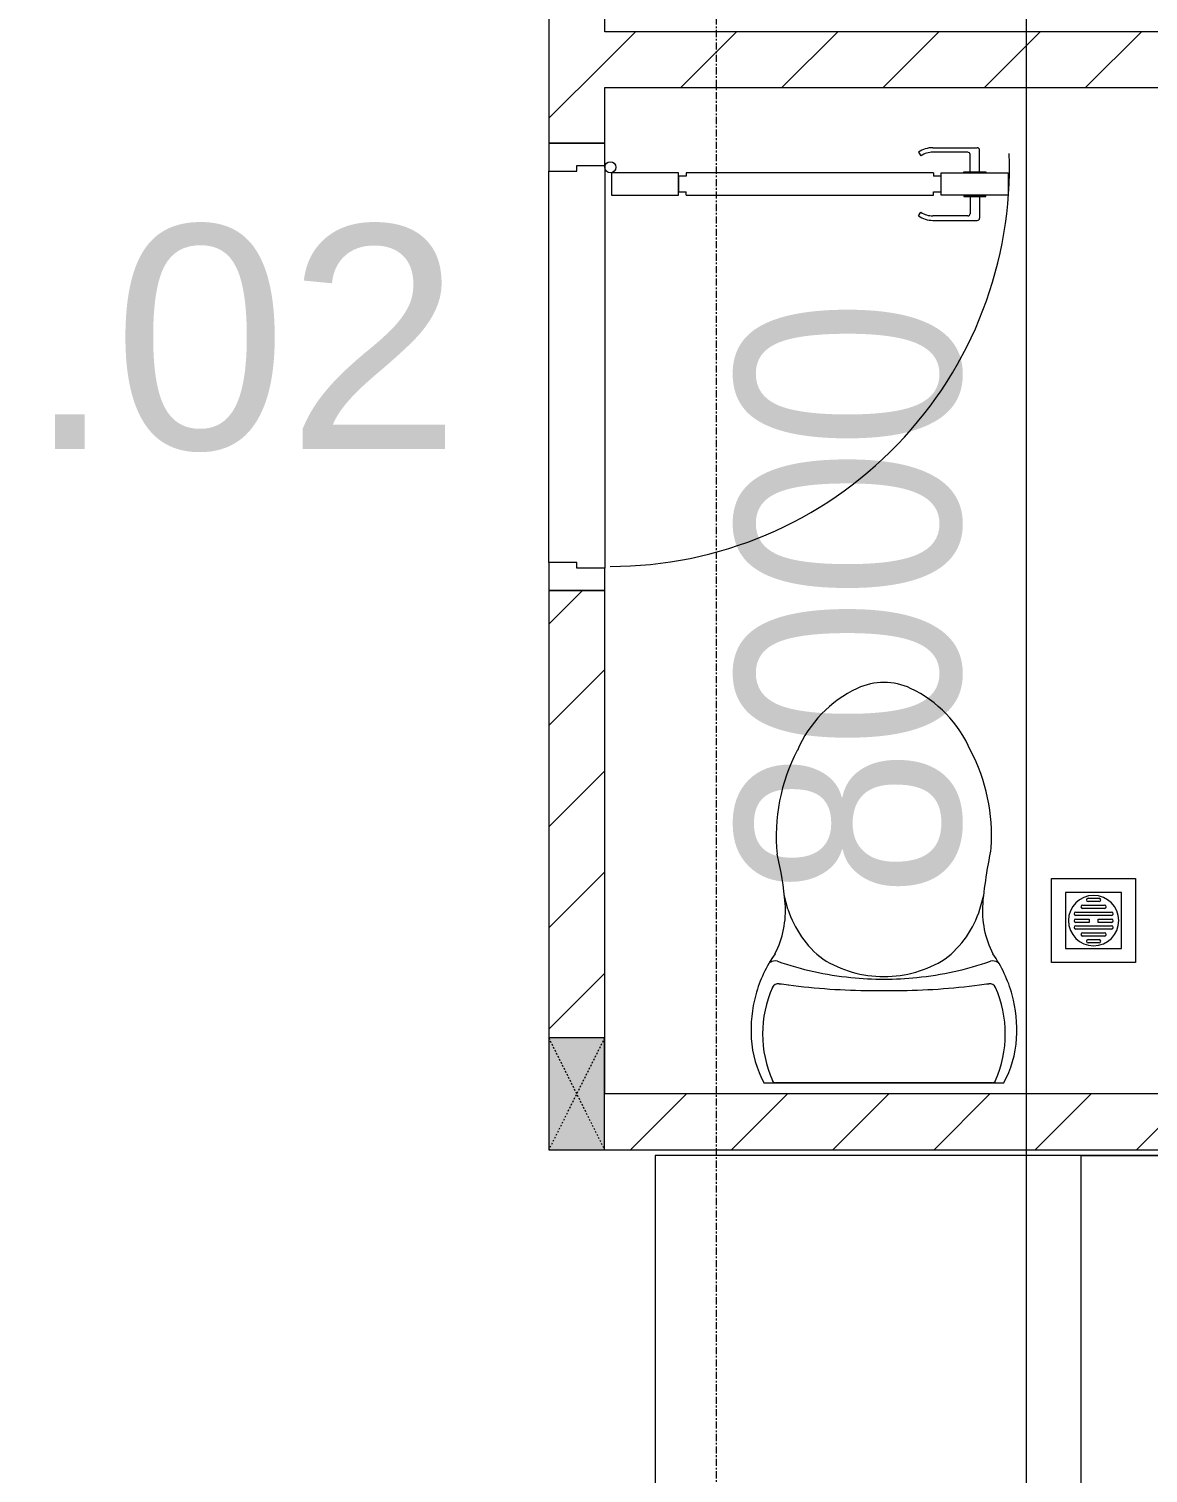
# Model space of a CAD drawing. Header units: millimetres. Extents: x 962 to 241049, y -15958 to 84407.
# Drawn here: x 174002 to 176004, y 64259 to 66842 of the extents above; entities that cross this region are included whole.
import ezdxf

# ---------------------------------------------------------------- set-up
doc = ezdxf.new("R2010")
doc.units = ezdxf.units.MM
doc.linetypes.add('Dash', pattern=[6, 3, -3])
doc.linetypes.add('Grid Line', pattern=[22.225, 12.7, -3.175, 3.175, -3.175])
for name, color, linetype, lineweight in [('0-1', 7, 'Continuous', 5), ('A-ANNO-DIMS', 211, 'Continuous', 9), ('A-ANNO-DIMS-160', 211, 'Continuous', 9), ('A-AREA-IDEN', 2, 'Continuous', 9), ('A-DETL-GENF-1', 9, 'Continuous', 9), ('A-DOOR-1', 254, 'Continuous', 9), ('A-DOOR-2', 9, 'Continuous', 9), ('A-FLOR-2', 9, 'Continuous', 9), ('A-WALL-1', 253, 'Continuous', 18), ('A-WALL-2', 9, 'Continuous', 9), ('A-WALL-PATT-1', 10, 'Continuous', 9), ('I-FURN', 30, 'Continuous', 9), ('I-FURN-1', 254, 'Continuous', 9), ('M-EQPM-1', 254, 'Continuous', 9), ('P-SANR-FIXT-1', 254, 'Continuous', 9), ('S-COLS', 52, 'Continuous', 9), ('S-COLS-4', 254, 'Continuous', 9), ('S-COLS-5', 253, 'Continuous', 18), ('S-COLS-HDLN-1', 9, 'Dash', 9), ('S-GRID-1', 1, 'Grid Line', 9)]:
    doc.layers.add(name, color=color, linetype=linetype, lineweight=lineweight)
doc.styles.add('Arial_11', font='arial_0.ttf', dxfattribs={"height": 400})
doc.styles.add('UTM Avo', font='UTM Avo.ttf', dxfattribs={"width": 0.9, "height": 400})
doc.dimstyles.new('1_Dim_chi_tiet_2_5', dxfattribs={"dimscale": 304.8, "dimtxt": 399.720379, "dimasz": 0.629921, "dimexe": 0.524934, "dimexo": 0.0625, "dimgap": 0.052493, "dimtad": 1, "dimdec": 0, "dimrnd": 5, "dimzin": 0, "dimdsep": 46, "dimtxsty": 'UTM Avo', "dimblk1": 'OBLIQUE', "dimblk2": 'OBLIQUE', "dimsah": 1, "dimcen": 0.09, "dimdle": 0.524934, "dimazin": 0, "dimtfac": 1, "dimtdec": 4, "dimtix": 1, "dimtmove": 0, "dimatfit": 3, "dimfxl": 1.049869, "dimfxlon": 1, "dimtvp": 1, "dimtolj": 1, "dimtzin": 0, "dimarcsym": 2})
pattern_1 = [(45, (0, 0), (-90.50967, 90.50967), [])]

# ---------------------------------------------------------------- blocks, each defined once
blk = doc.blocks.new('DOOR_CW_01 CANH MO-PANEL KINH - DIG_02-800x2200-CỬA NHÔM KÍNH-400864-TKCS_MB TẦNG 1')
at = {"layer": 'A-DETL-GENF-1'}
for p, q in [((-347, 772), (-307, 772)), ((-347, 652), (-347, 772)), ((-307, 772), (-307, 652)), ((-349, 731.8), (-347, 731.8)), ((-349, 692.2), (-349, 731.8)), ((-347, 692.2), (-347, 731.8)), ((-307, 692.2), (-307, 731.8)), ((-305, 731.8), (-307, 731.8)), ((-305, 692.2), (-305, 731.8)), ((-392, 637), (-392, 716.5)), ((-349, 720.5), (-388, 720.5)), ((-384, 699.5), (-384, 637)), ((-349, 703.5), (-380, 703.5)), ((-305, 720.5), (-266, 720.5)), ((-305, 703.5), (-274, 703.5)), ((-270, 699.5), (-270, 637)), ((-262, 637), (-262, 716.5)), ((-347, 692.2), (-349, 692.2)), ((-307, 692.2), (-305, 692.2)), ((-307, 652), (-347, 652)), ((-313, 652), (-341, 652)), ((-341, 652), (-341, 638)), ((-313, 638), (-313, 652)), ((-347, 638), (-341, 638)), ((-347, 638), (-347, 196)), ((-307, 638), (-313, 638)), ((-307, 196), (-307, 638)), ((-383.9, 611.2), (-377.3, 615.8)), ((-270.1, 611.2), (-276.7, 615.8)), ((-347, 196), (-341, 196)), ((-307, 182), (-347, 182)), ((-347, 182), (-347, 62)), ((-341, 196), (-341, 182)), ((-341, 182), (-313, 182)), ((-307, 196), (-313, 196)), ((-313, 182), (-313, 196)), ((-307, 62), (-307, 182)), ((-347, 62), (-307, 62))]:
    blk.add_line(p, q, dxfattribs=at)
blk.add_circle((-357, 60), 10, dxfattribs=at)
for centre, radius, start, end in [((-357, 60), 714, 360, 92), ((-388, 716.5), 4, 90, 180), ((-380, 699.5), 4, 90, 180), ((-274, 699.5), 4, 0, 90), ((-266, 716.5), 4, 0, 90), ((-347, 637), 45, 180, 215), ((-347, 637), 37, 180, 215), ((-307, 637), 37, 325, 0), ((-307, 637), 45, 325, 0)]:
    blk.add_arc(centre, radius, start, end, dxfattribs=at)
at = {"layer": 'A-DOOR-2'}
for p, q in [((-360, 50), (-400, 50)), ((-400, 50), (-400, -50)), ((-360, 0), (-360, 50)), ((-357, 50), (-332, 50)), ((400, 50), (360, 50)), ((360, 50), (360, 0)), ((400, -50), (400, 50)), ((-350, 0), (-360, 0)), ((-350, -50), (-350, 0)), ((360, 0), (350, 0)), ((350, 0), (350, -50)), ((-400, -50), (-350, -50)), ((350, -50), (400, -50))]:
    blk.add_line(p, q, dxfattribs=at)
blk = doc.blocks.new('TOILET - TOILET-400871-TKCS_MB TẦNG 1')
at = {"layer": 'P-SANR-FIXT-1'}
for p, q in [((-171.7, 330.3), (-178.6, 355.5)), ((171.7, 330.3), (178.6, 355.5)), ((214.2, 19), (-214.2, 19)), ((194, 19.9), (-194, 19.9))]:
    blk.add_line(p, q, dxfattribs=at)
for centre, radius, start, end in [((45.1, 528.6), 217.6, 115.2282, 156.7784), ((0, 624.4), 111.7, 64.7718, 115.2282), ((-45.1, 528.6), 217.6, 23.2216, 64.7718), ((137.1, 461.2), 329.8, 152.3122, 185.6513), ((-137.1, 461.2), 329.8, 356.3165, 27.6878), ((-1948.3, 805.1), 2171.2, 349.1051, 350.319), ((-719.2, 297.5), 544.3, 4.5441, 13.9464), ((719.2, 297.5), 544.3, 169.7121, 175.4559), ((-343.5, 327.4), 167.3, 332.62, 4.5441), ((343.5, 327.4), 167.3, 175.4559, 207.38), ((-0.4, 384), 179.5, 197.4036, 232.5964), ((0.4, 384), 179.5, 307.4036, 342.5964), ((-4, 115.7), 233.6, 144.7853, 164.7039), ((-195, 224.1), 13.8, 71.0073, 129.3276), ((0.6, 792.1), 586.9, 251.0073, 264.1678), ((0, 416), 206.1, 237.9268, 270), ((0, 416), 206.1, 270, 302.0732), ((-0.6, 792.1), 586.9, 275.8322, 288.9927), ((195, 224.1), 13.8, 50.6724, 108.9927), ((4, 115.7), 233.6, 15.2961, 35.2147), ((0, 786.7), 581.5, 264.1678, 275.8322), ((-9.8, 107.2), 207.3, 156.2862, 203.7138), ((-189.1, 185.5), 11.7, 82.4212, 154.5895), ((178.9, 2951.3), 2778.4, 262.4212, 262.7649), ((-14.3, 1400.4), 1215.6, 262.593, 269.6026), ((0, 3462.8), 3278, 269.6026, 270.3974), ((14.3, 1400.4), 1215.6, 270.3974, 277.407), ((-178.9, 2951.3), 2778.4, 277.2351, 277.5788), ((189.1, 185.5), 11.7, 25.4105, 97.5788), ((9.8, 107.2), 207.3, 336.2862, 23.7138), ((1.9, 114.1), 239.7, 164.7039, 183.5487), ((-1.9, 114.1), 239.7, 356.4513, 15.2961), ((-46.1, 111.1), 191.6, 183.5487, 208.7191), ((46.1, 111.1), 191.6, 331.2809, 356.4513), ((-193.7, 26.4), 6.48, 203.7138, 267.6832), ((193.7, 26.4), 6.48, 272.3168, 336.2862)]:
    blk.add_arc(centre, radius, start, end, dxfattribs=at)
blk = doc.blocks.new('HE BEP A - HE BEP A-348232-TKCS_MB TẦNG 1')
at = {"layer": 'I-FURN'}
for p, q in [((765.9, 605.3), (3.5, 605.3)), ((3.5, 605.3), (3.5, 11)), ((765.9, 11), (765.9, 605.3)), ((765.9, 605.3), (4303.5, 605.3)), ((765.9, 11), (765.9, 605.3)), ((3703.5, 605.3), (3703.5, 11)), ((4303.5, 605.3), (4303.5, 11)), ((3279.1, 524.2), (2497.5, 524.2)), ((965.9, 505.3), (1810.5, 505.3)), ((2467.5, 494.2), (2467.5, 122.2)), ((3309.1, 494.2), (3309.1, 122.2)), ((948.4, 131.7), (948.4, 487.8)), ((1828, 487.8), (1828, 131.7)), ((1401.8, 451.1), (1028.4, 451.1)), ((1644.6, 463.3), (1632.2, 456.1)), ((1670.1, 454.1), (1721.6, 333.3)), ((979.9, 419.9), (1450.3, 419.9)), ((1747.9, 434.2), (1562.5, 434.2)), ((1706.2, 324.4), (1627.3, 429.4)), ((2578, 421.2), (2573.6, 416.8)), ((2573.6, 416.8), (2602.8, 387.7)), ((2607.1, 392.1), (2578, 421.2)), ((2795.6, 424), (2766.5, 394.9)), ((2770.8, 390.5), (2800, 419.6)), ((2800, 419.6), (2795.6, 424)), ((2976.7, 419.6), (2981.1, 424)), ((3005.8, 390.5), (2976.7, 419.6)), ((2981.1, 424), (3010.2, 394.9)), ((3169.5, 392.1), (3198.6, 421.2)), ((3203, 416.8), (3173.9, 387.7)), ((3198.6, 421.2), (3203, 416.8)), ((975, 397.7), (975, 193.3)), ((975, 391.9), (1455.1, 391.9)), ((1455.1, 193.3), (1455.1, 397.7)), ((2602.8, 387.7), (2607.1, 392.1)), ((2766.5, 394.9), (2770.8, 390.5)), ((3010.2, 394.9), (3005.8, 390.5)), ((3173.9, 387.7), (3169.5, 392.1)), ((975, 363.9), (1455.1, 363.9)), ((1509.1, 380.9), (1509.1, 194.2)), ((1801.3, 194.2), (1801.3, 380.9)), ((975, 335.9), (1455.1, 335.9)), ((1721.6, 333.3), (1706.2, 324.4)), ((975, 307.9), (1455.1, 307.9)), ((975, 279.9), (1455.1, 279.9)), ((975, 251.9), (1455.1, 251.9)), ((975, 223.9), (1455.1, 223.9)), ((2570.9, 199.3), (2600, 228.4)), ((2604.4, 224), (2575.3, 194.9)), ((2600, 228.4), (2604.4, 224)), ((2763.7, 226.8), (2768.1, 231.2)), ((2792.8, 197.7), (2763.7, 226.8)), ((2768.1, 231.2), (2797.2, 202)), ((3008.5, 231.2), (2979.4, 202)), ((2983.8, 197.7), (3012.9, 226.8)), ((3012.9, 226.8), (3008.5, 231.2)), ((3176.6, 228.4), (3172.2, 224)), ((3172.2, 224), (3201.4, 194.9)), ((3205.8, 199.3), (3176.6, 228.4)), ((975, 195.9), (1455.1, 195.9)), ((2575.3, 194.9), (2570.9, 199.3)), ((2797.2, 202), (2792.8, 197.7)), ((2979.4, 202), (2983.8, 197.7)), ((3201.4, 194.9), (3205.8, 199.3)), ((981.5, 167.9), (1448.7, 167.9)), ((1028.4, 139.9), (1401.8, 139.9)), ((1562.5, 140.8), (1747.9, 140.8)), ((2555.1, 133.3), (2555.1, 129.3)), ((2587.6, 133.3), (2555.1, 133.3)), ((2555.1, 129.3), (2587.6, 129.3)), ((2587.6, 129.3), (2587.6, 133.3)), ((3189, 129.3), (3189, 133.3)), ((3189, 133.3), (3221.5, 133.3)), ((3221.5, 129.3), (3189, 129.3)), ((3221.5, 133.3), (3221.5, 129.3)), ((1810.5, 114.2), (965.9, 114.2)), ((3279.1, 92.2), (2497.5, 92.2)), ((3.5, 11), (765.9, 11)), ((4303.5, 11), (765.9, 11))]:
    blk.add_line(p, q, dxfattribs=at)
for centre, radius in [((1589.4, 460.9), 17.8), ((1696.1, 460.9), 17.8), ((2685.4, 309.4), 142.6), ((2685.4, 309.4), 131.3), ((3091.2, 309.4), 142.6), ((3091.2, 309.4), 131.3), ((2685.4, 309.4), 87.2), ((3091.2, 309.4), 87.2), ((1656.3, 327.5), 22.2), ((2685.4, 309.4), 43.6), ((2685.4, 309.4), 30.9), ((3091.2, 309.4), 43.6), ((3091.2, 309.4), 30.9)]:
    blk.add_circle(centre, radius, dxfattribs=at)
for centre, radius, start, end in [((2497.5, 494.2), 30, 90, 180), ((3279.1, 494.2), 30, 360, 90), ((965.9, 487.8), 17.5, 90, 180), ((1810.5, 487.8), 17.5, 0, 90), ((1653.4, 447.9), 17.8, 20.5379, 119.9521), ((1028.4, 397.7), 53.3, 90, 180), ((1401.8, 397.7), 53.3, 360, 90), ((1641, 440.7), 17.8, 119.9521, 219.4618), ((1562.5, 380.9), 53.3, 90, 180), ((1747.9, 380.9), 53.3, 360, 90), ((1028.4, 193.3), 53.3, 180, 270), ((1401.8, 193.3), 53.3, 270, 360), ((1562.5, 194.2), 53.3, 180, 270), ((1747.9, 194.2), 53.3, 270, 360), ((2571.4, 143.6), 11.5, 90, 120.7976), ((2571.4, 143.6), 11.5, 59.2024, 90), ((3205.3, 143.6), 11.5, 90, 120.7976), ((3205.3, 143.6), 11.5, 59.2024, 90), ((965.9, 131.7), 17.5, 180, 270), ((1810.5, 131.7), 17.5, 270, 360), ((2588.6, 131.7), 33.5, 163.9419, 180), ((2588.6, 131.7), 33.5, 180, 196.0581), ((2580.1, 134.1), 24.7, 145.204, 163.9419), ((2571.3, 131.3), 11.6, 9.9102, 170.0898), ((2571.3, 131.3), 11.6, 189.7177, 350.2823), ((2574.8, 137.9), 18.1, 120.7976, 145.204), ((2568, 137.9), 18.1, 34.796, 59.2024), ((2562.6, 134.1), 24.7, 16.0581, 34.796), ((2554.1, 131.7), 33.5, 0, 16.0581), ((2554.1, 131.7), 33.5, 343.9419, 0), ((3222.5, 131.7), 33.5, 163.9419, 180), ((3222.5, 131.7), 33.5, 180, 196.0581), ((3214, 134.1), 24.7, 145.204, 163.9419), ((3208.7, 137.9), 18.1, 120.7976, 145.204), ((3205.3, 131.3), 11.6, 9.9102, 170.0898), ((3205.3, 131.3), 11.6, 189.7177, 350.2823), ((3201.9, 137.9), 18.1, 34.796, 59.2024), ((3196.5, 134.1), 24.7, 16.0581, 34.796), ((3188, 131.7), 33.5, 0, 16.0581), ((3188, 131.7), 33.5, 343.9419, 0), ((2497.5, 122.2), 30, 180, 270), ((2580.1, 129.2), 24.7, 196.0581, 214.796), ((2574.8, 125.5), 18.1, 214.796, 239.2024), ((2571.4, 119.8), 11.5, 239.2024, 270), ((2571.4, 119.8), 11.5, 270, 300.7976), ((2568, 125.5), 18.1, 300.7976, 325.204), ((2562.6, 129.2), 24.7, 325.204, 343.9419), ((3214, 129.2), 24.7, 196.0581, 214.796), ((3208.7, 125.5), 18.1, 214.796, 239.2024), ((3205.3, 119.8), 11.5, 239.2024, 270), ((3205.3, 119.8), 11.5, 270, 300.7976), ((3201.9, 125.5), 18.1, 300.7976, 325.204), ((3196.5, 129.2), 24.7, 325.204, 343.9419), ((3279.1, 122.2), 30, 270, 360)]:
    blk.add_arc(centre, radius, start, end, dxfattribs=at)
at = {"layer": 'I-FURN-1'}
for p, q in [((4303.5, 605.3), (3.5, 605.3)), ((3.5, 605.3), (3.5, 11)), ((4303.5, 11), (4303.5, 605.3)), ((3.5, 11), (4303.5, 11))]:
    blk.add_line(p, q, dxfattribs=at)
blk = doc.blocks.new('THU NUOC - THU NUOC-V67-TKCS_MB TẦNG 1')
at = {"layer": 'M-EQPM-1'}
for p, q in [((-66.3, -70.6), (-66.3, 79.4)), ((-66.3, 79.4), (83.7, 79.4)), ((83.7, 79.4), (83.7, -70.6)), ((58.7, 54.4), (-41.3, 54.4)), ((-41.3, 54.4), (-41.3, -45.6)), ((58.7, -45.6), (58.7, 54.4)), ((-11, 32.1), (28.5, 32.1)), ((28.5, 26.1), (-11, 26.1)), ((-1.1, 44.5), (18.5, 44.5)), ((18.5, 38.5), (-1.1, 38.5)), ((-23.3, 19.6), (40.9, 19.6)), ((40.9, 13.6), (-23.3, 13.6)), ((-23.3, 7.2), (0.7, 7.2)), ((0.7, 1.2), (-23.3, 1.2)), ((0.7, 7.2), (0.7, 1.2)), ((16.7, 1.2), (16.7, 7.2)), ((16.7, 7.2), (40.9, 7.2)), ((40.9, 1.2), (16.7, 1.2)), ((-23.3, -4.8), (40.9, -4.8)), ((40.9, -10.8), (-23.3, -10.8)), ((-11, -17.3), (28.5, -17.3)), ((28.5, -23.3), (-11, -23.3)), ((-41.3, -45.6), (58.7, -45.6)), ((-1.1, -29.6), (18.5, -29.6)), ((18.5, -35.6), (-1.1, -35.6)), ((83.7, -70.6), (-66.3, -70.6))]:
    blk.add_line(p, q, dxfattribs=at)
for centre, radius, start, end in [((8.7, 4.4), 45, 0, 180), ((8.7, 4.4), 45, 360, 180), ((-11, 29.1), 3, 90, 270), ((-1.1, 41.5), 3, 90, 270), ((18.5, 41.5), 3, 270, 90), ((28.5, 29.1), 3, 270, 90), ((8.7, 4.4), 45, 180, 0), ((8.7, 4.4), 45, 180, 360), ((-23.3, 16.6), 3, 90, 270), ((-23.3, 4.2), 3, 90, 270), ((40.9, 16.6), 3, 270, 90), ((40.9, 4.2), 3, 270, 90), ((-23.3, -7.8), 3, 90, 270), ((-11, -20.3), 3, 90, 270), ((28.5, -20.3), 3, 270, 90), ((40.9, -7.8), 3, 270, 90), ((-1.1, -32.6), 3, 90, 270), ((18.5, -32.6), 3, 270, 90)]:
    blk.add_arc(centre, radius, start, end, dxfattribs=at)
blk = doc.blocks.new('G1_SOF - BO TRU - 100x200-745959-TKCS_MB TẦNG 1')
at = {"layer": 'S-COLS'}
blk.add_hatch(color=256, dxfattribs=at).paths.add_polyline_path([(50, -100), (50, 100), (-50, 100), (-50, -100)])
at = {"layer": 'S-COLS-5'}
for p, q in [((50, 100), (-50, 100)), ((-50, 100), (-50, -100)), ((50, -100), (50, 100)), ((-50, -100), (50, -100))]:
    blk.add_line(p, q, dxfattribs=at)
at = {"layer": 'S-COLS-HDLN-1'}
for p, q in [((50, 100), (-50, -100)), ((-50, 100), (50, -100))]:
    blk.add_line(p, q, dxfattribs=at)
blk = doc.blocks.new('NCV_TKTC_TANG 1_rvt-1-TKCS_MB TẦNG 1')
at = {"layer": 'A-WALL-PATT-1'}
h = blk.add_hatch(dxfattribs=at)
h.set_pattern_fill('FP_1', color=256, style=0, pattern_type=2)
h.set_pattern_definition(pattern_1)
h.paths.add_polyline_path([(111852.6, 64936.9), (111852.6, 65837.4), (111752.6, 65837.4), (111752.6, 65036.9), (111852.5, 65036.9), (111852.5, 64936.9)])
h.paths.add_polyline_path([(111852.6, 66637.4), (111852.6, 66937), (111752.6, 66937), (111752.6, 66637.4)])
h.paths.add_polyline_path([(111752.6, 67837), (111852.6, 67837), (111852.6, 68136.9), (111752.6, 68136.9), (111752.6, 68060.1)])
h.paths.add_polyline_path([(111852.6, 68336.9), (111852.6, 68737), (111752.6, 68737), (111752.6, 68336.9), (111772.6, 68336.9)])
h.paths.add_polyline_path([(111852.6, 69637), (111852.6, 69836.9), (111752.6, 69836.9), (111752.6, 69637)])
h = blk.add_hatch(dxfattribs=at)
h.set_pattern_fill('FP_1', color=256, style=0, pattern_type=2)
h.set_pattern_definition(pattern_1)
h.paths.add_polyline_path([(111852.6, 66736.9), (113802.1, 66737.4), (113802.1, 66836.9), (111852.6, 66836.9)])
h = blk.add_hatch(dxfattribs=at)
h.set_pattern_fill('FP_1', color=256, style=0, pattern_type=2)
h.set_pattern_definition(pattern_1)
h.paths.add_polyline_path([(116252.6, 64836.9), (116252.6, 64936.9), (114252.6, 64936.9), (114252.6, 64836.9), (115760.4, 64836.9)])
h.paths.add_polyline_path([(114152.6, 64836.9), (114152.6, 64936.9), (111852.5, 64936.9), (111852.5, 64836.9), (114148.4, 64836.9)])
at = {"layer": 'A-FLOR-2'}
blk.add_line((111752.6, 65887.4), (111752.6, 66587.4), dxfattribs=at)
at = {"layer": 'A-WALL-1'}
for p, q in [((111752.6, 66937), (111752.6, 66637.4)), ((111852.6, 66836.9), (111852.6, 66937)), ((113802.1, 66836.9), (111852.6, 66836.9)), ((111852.6, 66637.4), (111852.6, 66736.9)), ((111852.6, 66736.9), (113802.1, 66736.9)), ((111752.6, 66637.4), (111852.6, 66637.4)), ((111852.6, 65837.4), (111752.6, 65837.4)), ((111752.6, 65837.4), (111752.6, 65036.9)), ((111852.6, 64936.9), (111852.6, 65837.4)), ((114152.6, 64936.9), (111852.6, 64936.9)), ((111852.5, 64836.9), (114152.6, 64836.9))]:
    blk.add_line(p, q, dxfattribs=at)
at = {"layer": 'A-WALL-2'}
for p, q in [((111752.6, 65887.4), (111752.6, 66587.4)), ((111852.6, 66597.4), (111852.6, 65877.4))]:
    blk.add_line(p, q, dxfattribs=at)
at = {"layer": 'A-DOOR-1', "rotation": 269.999999999999}
blk.add_blockref('DOOR_CW_01 CANH MO-PANEL KINH - DIG_02-800x2200-CỬA NHÔM KÍNH-400864-TKCS_MB TẦNG 1', (111802.6, 66237.4), dxfattribs=at)
at = {"layer": 'I-FURN-1'}
blk.add_blockref('HE BEP A - HE BEP A-348232-TKCS_MB TẦNG 1', (111939.1, 64221.6), dxfattribs=at)
at = {"layer": 'M-EQPM-1'}
blk.add_blockref('THU NUOC - THU NUOC-V67-TKCS_MB TẦNG 1', (112718.4, 65242.5), dxfattribs=at)
at = {"layer": 'P-SANR-FIXT-1'}
blk.add_blockref('TOILET - TOILET-400871-TKCS_MB TẦNG 1', (112352.1, 64936.9), dxfattribs=at)
at = {"layer": 'S-COLS-4'}
blk.add_blockref('G1_SOF - BO TRU - 100x200-745959-TKCS_MB TẦNG 1', (111802.5, 64936.9), dxfattribs=at)
blk = doc.blocks.new('DIMBLOCK215-TKCS_MB TẦNG 1')
at = {"layer": 'A-ANNO-DIMS-160'}
for p, q in [((175786.1, 61675.3), (175786.1, 69995.3)), ((175466.1, 69835.3), (175946.1, 69835.3)), ((175786.1, 69835.3), (175466.1, 69835.3)), ((175466.1, 61835.3), (175946.1, 61835.3)), ((175786.1, 61835.3), (175466.1, 61835.3))]:
    blk.add_line(p, q, dxfattribs=at)
at = {"layer": 'A-ANNO-DIMS-160', "lineweight": 25}
for p, q in [((175786.1, 69835.3), (175690.1, 69931.3)), ((175786.1, 69835.3), (175882.1, 69739.3)), ((175786.1, 61835.3), (175690.1, 61931.3)), ((175786.1, 61835.3), (175882.1, 61739.3))]:
    blk.add_line(p, q, dxfattribs=at)
at = {"layer": 'A-ANNO-DIMS-160', "color": 0, "insert": (175266.5, 65287.5), "char_height": 400, "width": 1314.636, "attachment_point": 1, "rotation": 90, "line_spacing_factor": 1.110334, "style": 'UTM Avo'}
blk.add_mtext('8000', dxfattribs=at)
blk = doc.blocks.new('_Oblique')
at = {"color": 0, "linetype": 'ByBlock', "lineweight": -2}
blk.add_line((-0.5, -0.5), (0.5, 0.5), dxfattribs=at)

msp = doc.modelspace()

# ---------------------------------------------------------------- linework, layer by layer
at = {"layer": 'S-GRID-1'}
msp.add_line((175231.7, 15532), (175231.7, 78459.2), dxfattribs=at)

# ---------------------------------------------------------------- block references
at = {"layer": '0-1'}
msp.add_blockref('NCV_TKTC_TANG 1_rvt-1-TKCS_MB TẦNG 1', (63179, 0), dxfattribs=at)

# ---------------------------------------------------------------- texts
at = {"layer": 'A-AREA-IDEN', "insert": (173655.5, 66084.8), "char_height": 400, "width": 2233.6, "attachment_point": 8, "line_spacing_factor": 0.936439, "style": 'Arial_11'}
msp.add_mtext('\\pt8,16,24,32,40,48,56,64,72,80,88,96,104,112,120,128,136,144,152,160,168,176,184,192,200,208,216,224,232,240,248,256;A3.01.02', dxfattribs=at)

# ---------------------------------------------------------------- dimensions: what is measured, and where the dimension line sits
at = {"layer": 'A-ANNO-DIMS'}
dim = msp.add_linear_dim(base=(175786.1, 69835.3), p1=(175466.1, 61835.3), p2=(175466.1, 69835.3), angle=90, dimstyle='1_Dim_chi_tiet_2_5', override={"dimpost": '<>', "dimfxl": 8000}, dxfattribs=at)
dim.commit()
dim.dimension.update_dxf_attribs({"geometry": 'DIMBLOCK215-TKCS_MB TẦNG 1', "text_midpoint": (175563.1, 65835.3)})

doc.saveas('drawing.dxf')
